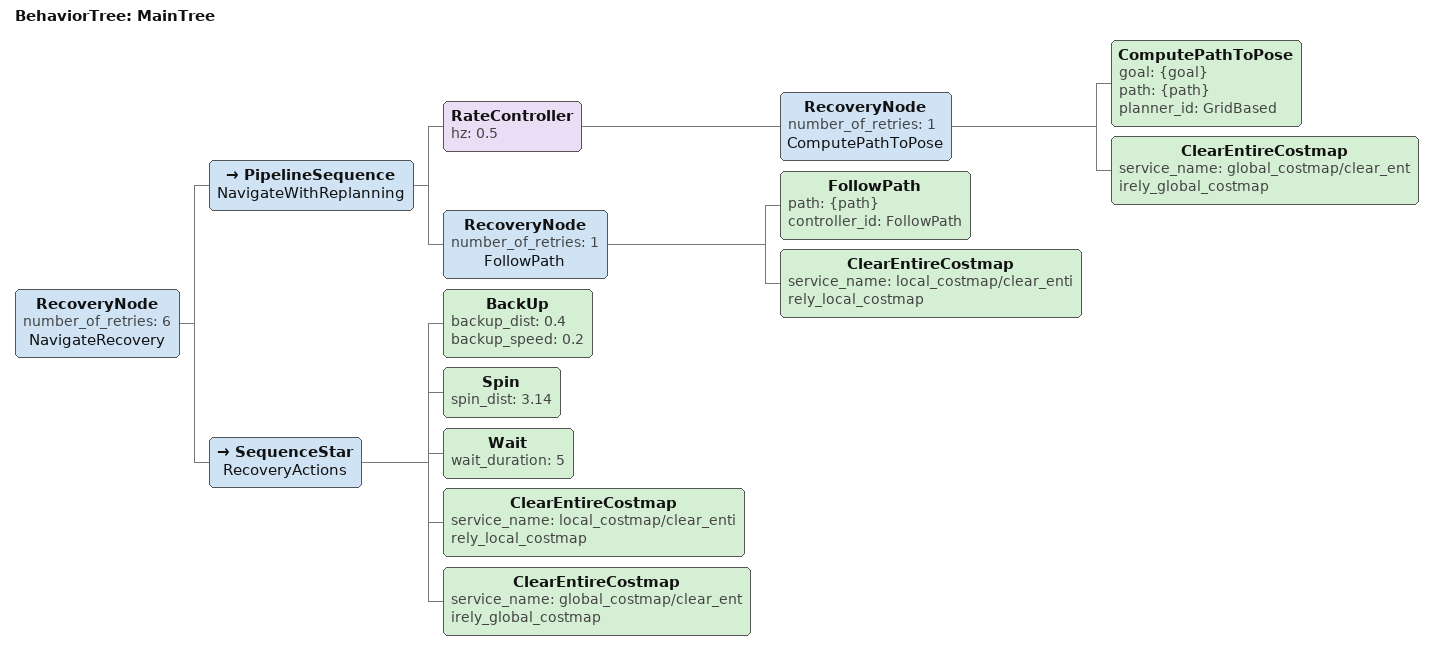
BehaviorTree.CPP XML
<!--
  This Behavior Tree replans the global path periodically at 1 Hz, and has
  recovery actions. Obtained from the official Nav2 package
-->
<root main_tree_to_execute="MainTree">
    <BehaviorTree ID="MainTree">

        <RecoveryNode number_of_retries="6" name="NavigateRecovery">
            <PipelineSequence name="NavigateWithReplanning">
                <RateController hz="0.5">
                    <RecoveryNode number_of_retries="1" name="ComputePathToPose">
                        <ComputePathToPose goal="{goal}" path="{path}" planner_id="GridBased"/>
                        <ClearEntireCostmap service_name="global_costmap/clear_entirely_global_costmap"/>
                    </RecoveryNode>
                </RateController>

            <RecoveryNode number_of_retries="1" name="FollowPath">
                <FollowPath path="{path}" controller_id="FollowPath"/>
                <ClearEntireCostmap service_name="local_costmap/clear_entirely_local_costmap"/>
            </RecoveryNode>
            </PipelineSequence>

            <SequenceStar name="RecoveryActions">
                <BackUp backup_dist="0.4" backup_speed="0.2"/>
                <Spin spin_dist="3.14"/>
                <Wait wait_duration="5"/>
                <ClearEntireCostmap service_name="local_costmap/clear_entirely_local_costmap"/>
                <ClearEntireCostmap service_name="global_costmap/clear_entirely_global_costmap"/>
            </SequenceStar>
        </RecoveryNode>

    </BehaviorTree>
</root>
